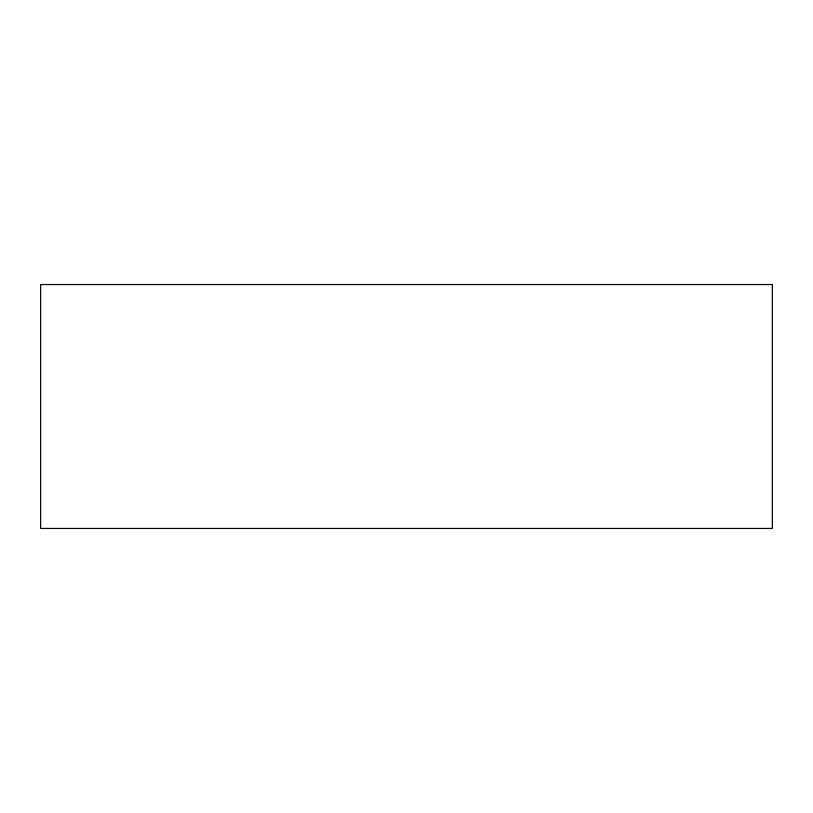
<?xml version="1.0" encoding="UTF-8"?>
<svg xmlns="http://www.w3.org/2000/svg" width="813" height="813" viewBox="0 0 813 813"><rect width="100%" height="100%" fill="white"/><g stroke="black" fill="none" stroke-linecap="round" stroke-linejoin="round"><path stroke-width="1.22" d="M772.35 284.55L40.65 284.55L40.65 528.45L772.35 528.45L772.35 284.55"/></g></svg>
